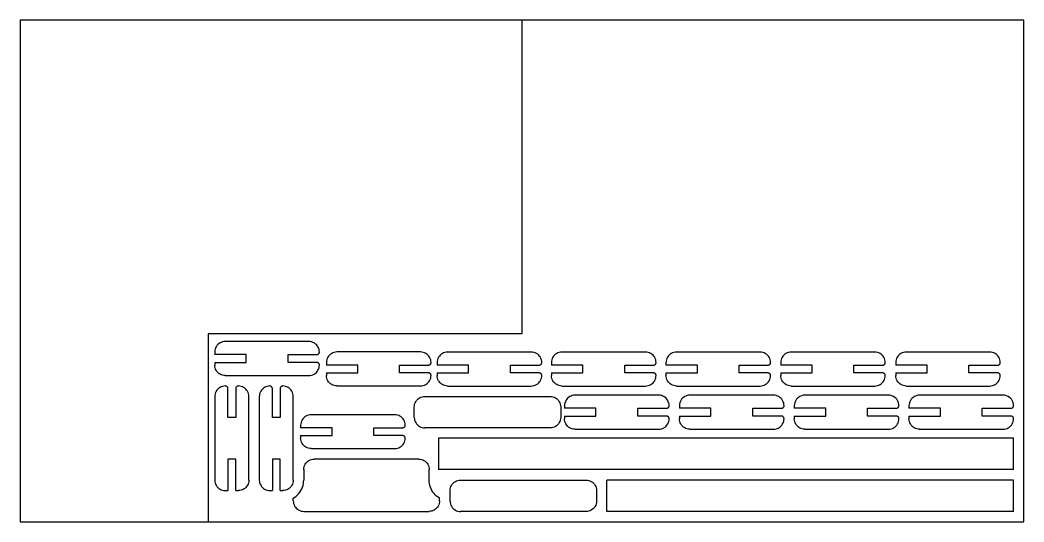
# Model space of a CAD drawing. Extents: x -44.7 to 51.3, y -20.4 to 27.6.
import ezdxf

# ---------------------------------------------------------------- set-up
doc = ezdxf.new("R2010")
doc.units = 0
doc.header["$MEASUREMENT"] = 0
doc.layers.get('0').update_dxf_attribs({"linetype": 'CONTINUOUS'})

msp = doc.modelspace()

# ---------------------------------------------------------------- linework, layer by layer
for p, q in [((-44.741, 27.619), (-44.741, -20.381)), ((3.259, 27.619), (-44.741, 27.619)), ((3.259, 27.619), (3.259, -2.381)), ((51.259, 27.619), (3.259, 27.619)), ((51.259, -20.381), (51.259, 27.619)), ((3.259, -2.381), (-26.741, -2.381)), ((-26.741, -2.381), (-26.741, -20.381)), ((-26.04, -3.745), (-26.082, -3.869)), ((-25.982, -3.628), (-26.04, -3.745)), ((-25.909, -3.519), (-25.982, -3.628)), ((-25.823, -3.421), (-25.909, -3.519)), ((-25.725, -3.334), (-25.823, -3.421)), ((-25.616, -3.262), (-25.725, -3.334)), ((-25.499, -3.204), (-25.616, -3.262)), ((-25.375, -3.162), (-25.499, -3.204)), ((-25.246, -3.136), (-25.375, -3.162)), ((-25.116, -3.128), (-25.246, -3.136)), ((-17.116, -3.128), (-25.116, -3.128)), ((-16.985, -3.136), (-17.116, -3.128)), ((-16.857, -3.162), (-16.985, -3.136)), ((-16.733, -3.204), (-16.857, -3.162)), ((-16.616, -3.262), (-16.733, -3.204)), ((-16.507, -3.334), (-16.616, -3.262)), ((-16.409, -3.421), (-16.507, -3.334)), ((-16.323, -3.519), (-16.409, -3.421)), ((-16.25, -3.628), (-16.323, -3.519)), ((-16.192, -3.745), (-16.25, -3.628)), ((-16.15, -3.869), (-16.192, -3.745)), ((-26.107, -3.997), (-26.116, -4.128)), ((-26.116, -4.128), (-26.116, -4.378)), ((-23.116, -4.378), (-26.116, -4.378)), ((-26.082, -3.869), (-26.107, -3.997)), ((-23.116, -5.128), (-23.116, -4.378)), ((-19.116, -5.128), (-19.116, -4.378)), ((-19.116, -4.378), (-16.366, -4.378)), ((-16.366, -4.378), (-16.333, -4.376)), ((-16.333, -4.376), (-16.301, -4.369)), ((-16.301, -4.369), (-16.27, -4.359)), ((-16.27, -4.359), (-16.241, -4.344)), ((-16.241, -4.344), (-16.214, -4.326)), ((-16.214, -4.326), (-16.189, -4.304)), ((-16.189, -4.304), (-16.168, -4.28)), ((-16.168, -4.28), (-16.149, -4.253)), ((-16.125, -3.997), (-16.15, -3.869)), ((-16.149, -4.253), (-16.135, -4.223)), ((-16.135, -4.223), (-16.124, -4.192)), ((-16.116, -4.128), (-16.125, -3.997)), ((-16.124, -4.192), (-16.118, -4.16)), ((-16.118, -4.16), (-16.116, -4.128)), ((-15.364, -4.745), (-15.406, -4.869)), ((-15.306, -4.628), (-15.364, -4.745)), ((-15.233, -4.519), (-15.306, -4.628)), ((-15.147, -4.421), (-15.233, -4.519)), ((-15.048, -4.334), (-15.147, -4.421)), ((-14.94, -4.262), (-15.048, -4.334)), ((-14.822, -4.204), (-14.94, -4.262)), ((-14.698, -4.162), (-14.822, -4.204)), ((-14.57, -4.136), (-14.698, -4.162)), ((-14.44, -4.128), (-14.57, -4.136)), ((-6.44, -4.128), (-14.44, -4.128)), ((-6.309, -4.136), (-6.44, -4.128)), ((-6.181, -4.162), (-6.309, -4.136)), ((-6.057, -4.204), (-6.181, -4.162)), ((-5.94, -4.262), (-6.057, -4.204)), ((-5.831, -4.334), (-5.94, -4.262)), ((-5.733, -4.421), (-5.831, -4.334)), ((-5.646, -4.519), (-5.733, -4.421)), ((-5.574, -4.628), (-5.646, -4.519)), ((-5.516, -4.745), (-5.574, -4.628)), ((-5.474, -4.869), (-5.516, -4.745)), ((-4.775, -4.748), (-4.817, -4.872)), ((-4.717, -4.631), (-4.775, -4.748)), ((-4.644, -4.522), (-4.717, -4.631)), ((-4.558, -4.424), (-4.644, -4.522)), ((-4.46, -4.337), (-4.558, -4.424)), ((-4.351, -4.265), (-4.46, -4.337)), ((-4.234, -4.207), (-4.351, -4.265)), ((-4.11, -4.165), (-4.234, -4.207)), ((-3.982, -4.139), (-4.11, -4.165)), ((-3.851, -4.131), (-3.982, -4.139)), ((4.149, -4.131), (-3.851, -4.131)), ((4.279, -4.139), (4.149, -4.131)), ((4.408, -4.165), (4.279, -4.139)), ((4.532, -4.207), (4.408, -4.165)), ((4.649, -4.265), (4.532, -4.207)), ((4.758, -4.337), (4.649, -4.265)), ((4.856, -4.424), (4.758, -4.337)), ((4.942, -4.522), (4.856, -4.424)), ((5.015, -4.631), (4.942, -4.522)), ((5.073, -4.748), (5.015, -4.631)), ((5.115, -4.872), (5.073, -4.748)), ((6.157, -4.748), (6.115, -4.872)), ((6.215, -4.631), (6.157, -4.748)), ((6.287, -4.522), (6.215, -4.631)), ((6.374, -4.424), (6.287, -4.522)), ((6.472, -4.337), (6.374, -4.424)), ((6.581, -4.265), (6.472, -4.337)), ((6.698, -4.207), (6.581, -4.265)), ((6.822, -4.165), (6.698, -4.207)), ((6.95, -4.139), (6.822, -4.165)), ((7.081, -4.131), (6.95, -4.139)), ((15.081, -4.131), (7.081, -4.131)), ((15.211, -4.139), (15.081, -4.131)), ((15.34, -4.165), (15.211, -4.139)), ((15.463, -4.207), (15.34, -4.165)), ((15.581, -4.265), (15.463, -4.207)), ((15.689, -4.337), (15.581, -4.265)), ((15.788, -4.424), (15.689, -4.337)), ((15.874, -4.522), (15.788, -4.424)), ((15.947, -4.631), (15.874, -4.522)), ((16.005, -4.748), (15.947, -4.631)), ((16.047, -4.872), (16.005, -4.748)), ((17.105, -4.748), (17.063, -4.872)), ((17.163, -4.631), (17.105, -4.748)), ((17.236, -4.522), (17.163, -4.631)), ((17.322, -4.424), (17.236, -4.522)), ((17.42, -4.337), (17.322, -4.424)), ((17.529, -4.265), (17.42, -4.337)), ((17.646, -4.207), (17.529, -4.265)), ((17.77, -4.165), (17.646, -4.207)), ((17.899, -4.139), (17.77, -4.165)), ((18.029, -4.131), (17.899, -4.139)), ((26.029, -4.131), (18.029, -4.131)), ((26.16, -4.139), (26.029, -4.131)), ((26.288, -4.165), (26.16, -4.139)), ((26.412, -4.207), (26.288, -4.165)), ((26.529, -4.265), (26.412, -4.207)), ((26.638, -4.337), (26.529, -4.265)), ((26.736, -4.424), (26.638, -4.337)), ((26.822, -4.522), (26.736, -4.424)), ((26.895, -4.631), (26.822, -4.522)), ((26.953, -4.748), (26.895, -4.631)), ((26.995, -4.872), (26.953, -4.748)), ((28.078, -4.748), (28.036, -4.872)), ((28.135, -4.631), (28.078, -4.748)), ((28.208, -4.522), (28.135, -4.631)), ((28.294, -4.424), (28.208, -4.522)), ((28.393, -4.337), (28.294, -4.424)), ((28.501, -4.265), (28.393, -4.337)), ((28.619, -4.207), (28.501, -4.265)), ((28.743, -4.165), (28.619, -4.207)), ((28.871, -4.139), (28.743, -4.165)), ((29.001, -4.131), (28.871, -4.139)), ((37.001, -4.131), (29.001, -4.131)), ((37.132, -4.139), (37.001, -4.131)), ((37.26, -4.165), (37.132, -4.139)), ((37.384, -4.207), (37.26, -4.165)), ((37.501, -4.265), (37.384, -4.207)), ((37.61, -4.337), (37.501, -4.265)), ((37.709, -4.424), (37.61, -4.337)), ((37.795, -4.522), (37.709, -4.424)), ((37.868, -4.631), (37.795, -4.522)), ((37.925, -4.748), (37.868, -4.631)), ((37.967, -4.872), (37.925, -4.748)), ((39.075, -4.748), (39.033, -4.872)), ((39.133, -4.631), (39.075, -4.748)), ((39.206, -4.522), (39.133, -4.631)), ((39.292, -4.424), (39.206, -4.522)), ((39.391, -4.337), (39.292, -4.424)), ((39.499, -4.265), (39.391, -4.337)), ((39.617, -4.207), (39.499, -4.265)), ((39.741, -4.165), (39.617, -4.207)), ((39.869, -4.139), (39.741, -4.165)), ((39.999, -4.131), (39.869, -4.139)), ((47.999, -4.131), (39.999, -4.131)), ((48.13, -4.139), (47.999, -4.131)), ((48.258, -4.165), (48.13, -4.139)), ((48.382, -4.207), (48.258, -4.165)), ((48.499, -4.265), (48.382, -4.207)), ((48.608, -4.337), (48.499, -4.265)), ((48.706, -4.424), (48.608, -4.337)), ((48.793, -4.522), (48.706, -4.424)), ((48.865, -4.631), (48.793, -4.522)), ((48.923, -4.748), (48.865, -4.631)), ((48.965, -4.872), (48.923, -4.748)), ((-26.116, -5.128), (-23.116, -5.128)), ((-26.116, -5.128), (-26.116, -5.378)), ((-26.107, -5.508), (-26.116, -5.378)), ((-26.082, -5.637), (-26.107, -5.508)), ((-26.04, -5.76), (-26.082, -5.637)), ((-16.366, -5.128), (-19.116, -5.128)), ((-16.333, -5.13), (-16.366, -5.128)), ((-16.301, -5.136), (-16.333, -5.13)), ((-16.27, -5.147), (-16.301, -5.136)), ((-16.241, -5.161), (-16.27, -5.147)), ((-16.214, -5.179), (-16.241, -5.161)), ((-16.189, -5.201), (-16.214, -5.179)), ((-16.192, -5.76), (-16.15, -5.637)), ((-16.168, -5.226), (-16.189, -5.201)), ((-16.149, -5.253), (-16.168, -5.226)), ((-16.15, -5.637), (-16.125, -5.508)), ((-16.135, -5.282), (-16.149, -5.253)), ((-16.124, -5.313), (-16.135, -5.282)), ((-16.125, -5.508), (-16.116, -5.378)), ((-16.118, -5.345), (-16.124, -5.313)), ((-16.116, -5.378), (-16.118, -5.345)), ((-15.431, -4.997), (-15.44, -5.128)), ((-15.44, -5.128), (-15.44, -5.378)), ((-12.44, -5.378), (-15.44, -5.378)), ((-15.406, -4.869), (-15.431, -4.997)), ((-12.44, -6.128), (-12.44, -5.378)), ((-8.44, -6.128), (-8.44, -5.378)), ((-8.44, -5.378), (-5.69, -5.378)), ((-5.69, -5.378), (-5.657, -5.376)), ((-5.657, -5.376), (-5.625, -5.369)), ((-5.625, -5.369), (-5.594, -5.359)), ((-5.594, -5.359), (-5.565, -5.344)), ((-5.565, -5.344), (-5.537, -5.326)), ((-5.537, -5.326), (-5.513, -5.304)), ((-5.513, -5.304), (-5.491, -5.28)), ((-5.491, -5.28), (-5.473, -5.253)), ((-5.448, -4.997), (-5.474, -4.869)), ((-5.473, -5.253), (-5.459, -5.223)), ((-5.459, -5.223), (-5.448, -5.192)), ((-5.44, -5.128), (-5.448, -4.997)), ((-5.448, -5.192), (-5.442, -5.16)), ((-5.442, -5.16), (-5.44, -5.128)), ((-4.843, -5), (-4.851, -5.131)), ((-4.851, -5.131), (-4.851, -5.381)), ((-1.851, -5.381), (-4.851, -5.381)), ((-4.817, -4.872), (-4.843, -5)), ((-1.851, -6.131), (-1.851, -5.381)), ((2.149, -6.131), (2.149, -5.381)), ((2.149, -5.381), (4.899, -5.381)), ((4.899, -5.381), (4.932, -5.379)), ((4.932, -5.379), (4.964, -5.372)), ((4.964, -5.372), (4.995, -5.362)), ((4.995, -5.362), (5.024, -5.347)), ((5.024, -5.347), (5.051, -5.329)), ((5.051, -5.329), (5.076, -5.308)), ((5.076, -5.308), (5.097, -5.283)), ((5.097, -5.283), (5.115, -5.256)), ((5.14, -5), (5.115, -4.872)), ((5.115, -5.256), (5.13, -5.226)), ((5.13, -5.226), (5.14, -5.195)), ((5.149, -5.131), (5.14, -5)), ((5.14, -5.195), (5.147, -5.163)), ((5.147, -5.163), (5.149, -5.131)), ((6.089, -5), (6.081, -5.131)), ((6.081, -5.131), (6.081, -5.381)), ((9.081, -5.381), (6.081, -5.381)), ((6.115, -4.872), (6.089, -5)), ((9.081, -6.131), (9.081, -5.381)), ((13.081, -6.131), (13.081, -5.381)), ((13.081, -5.381), (15.831, -5.381)), ((15.831, -5.381), (15.863, -5.379)), ((15.863, -5.379), (15.895, -5.372)), ((15.895, -5.372), (15.926, -5.362)), ((15.926, -5.362), (15.956, -5.347)), ((15.956, -5.347), (15.983, -5.329)), ((15.983, -5.329), (16.008, -5.308)), ((16.008, -5.308), (16.029, -5.283)), ((16.029, -5.283), (16.047, -5.256)), ((16.072, -5), (16.047, -4.872)), ((16.047, -5.256), (16.062, -5.226)), ((16.062, -5.226), (16.072, -5.195)), ((16.081, -5.131), (16.072, -5)), ((16.072, -5.195), (16.079, -5.163)), ((16.079, -5.163), (16.081, -5.131)), ((17.038, -5), (17.029, -5.131)), ((17.029, -5.131), (17.029, -5.381)), ((20.029, -5.381), (17.029, -5.381)), ((17.063, -4.872), (17.038, -5)), ((20.029, -6.131), (20.029, -5.381)), ((24.029, -6.131), (24.029, -5.381)), ((24.029, -5.381), (26.779, -5.381)), ((26.779, -5.381), (26.812, -5.379)), ((26.812, -5.379), (26.844, -5.372)), ((26.844, -5.372), (26.875, -5.362)), ((26.875, -5.362), (26.904, -5.347)), ((26.904, -5.347), (26.931, -5.329)), ((26.931, -5.329), (26.956, -5.308)), ((26.956, -5.308), (26.977, -5.283)), ((26.977, -5.283), (26.996, -5.256)), ((27.021, -5), (26.995, -4.872)), ((26.996, -5.256), (27.01, -5.226)), ((27.01, -5.226), (27.021, -5.195)), ((27.029, -5.131), (27.021, -5)), ((27.021, -5.195), (27.027, -5.163)), ((27.027, -5.163), (27.029, -5.131)), ((28.01, -5), (28.001, -5.131)), ((28.001, -5.131), (28.001, -5.381)), ((31.001, -5.381), (28.001, -5.381)), ((28.036, -4.872), (28.01, -5)), ((31.001, -6.131), (31.001, -5.381)), ((35.001, -6.131), (35.001, -5.381)), ((35.001, -5.381), (37.751, -5.381)), ((37.751, -5.381), (37.784, -5.379)), ((37.784, -5.379), (37.816, -5.372)), ((37.816, -5.372), (37.847, -5.362)), ((37.847, -5.362), (37.876, -5.347)), ((37.876, -5.347), (37.904, -5.329)), ((37.904, -5.329), (37.928, -5.308)), ((37.928, -5.308), (37.95, -5.283)), ((37.95, -5.283), (37.968, -5.256)), ((37.993, -5), (37.967, -4.872)), ((37.968, -5.256), (37.982, -5.226)), ((37.982, -5.226), (37.993, -5.195)), ((38.001, -5.131), (37.993, -5)), ((37.993, -5.195), (37.999, -5.163)), ((37.999, -5.163), (38.001, -5.131)), ((39.008, -5), (38.999, -5.131)), ((38.999, -5.131), (38.999, -5.381)), ((41.999, -5.381), (38.999, -5.381)), ((39.033, -4.872), (39.008, -5)), ((41.999, -6.131), (41.999, -5.381)), ((45.999, -6.131), (45.999, -5.381)), ((45.999, -5.381), (48.749, -5.381)), ((48.749, -5.381), (48.782, -5.379)), ((48.782, -5.379), (48.814, -5.372)), ((48.814, -5.372), (48.845, -5.362)), ((48.845, -5.362), (48.874, -5.347)), ((48.874, -5.347), (48.902, -5.329)), ((48.902, -5.329), (48.926, -5.308)), ((48.926, -5.308), (48.948, -5.283)), ((48.948, -5.283), (48.966, -5.256)), ((48.991, -5), (48.965, -4.872)), ((48.966, -5.256), (48.98, -5.226)), ((48.98, -5.226), (48.991, -5.195)), ((48.999, -5.131), (48.991, -5)), ((48.991, -5.195), (48.997, -5.163)), ((48.997, -5.163), (48.999, -5.131)), ((-25.982, -5.878), (-26.04, -5.76)), ((-25.909, -5.986), (-25.982, -5.878)), ((-25.823, -6.085), (-25.909, -5.986)), ((-25.725, -6.171), (-25.823, -6.085)), ((-25.616, -6.244), (-25.725, -6.171)), ((-25.499, -6.302), (-25.616, -6.244)), ((-25.375, -6.344), (-25.499, -6.302)), ((-25.246, -6.369), (-25.375, -6.344)), ((-25.116, -6.378), (-25.246, -6.369)), ((-25.116, -6.378), (-17.116, -6.378)), ((-17.116, -6.378), (-16.985, -6.369)), ((-16.985, -6.369), (-16.857, -6.344)), ((-16.857, -6.344), (-16.733, -6.302)), ((-16.733, -6.302), (-16.616, -6.244)), ((-16.616, -6.244), (-16.507, -6.171)), ((-16.507, -6.171), (-16.409, -6.085)), ((-16.409, -6.085), (-16.323, -5.986)), ((-16.323, -5.986), (-16.25, -5.878)), ((-16.25, -5.878), (-16.192, -5.76)), ((-15.44, -6.128), (-12.44, -6.128)), ((-15.44, -6.128), (-15.44, -6.378)), ((-15.431, -6.508), (-15.44, -6.378)), ((-15.406, -6.637), (-15.431, -6.508)), ((-15.364, -6.76), (-15.406, -6.637)), ((-5.69, -6.128), (-8.44, -6.128)), ((-5.657, -6.13), (-5.69, -6.128)), ((-5.625, -6.136), (-5.657, -6.13)), ((-5.594, -6.147), (-5.625, -6.136)), ((-5.565, -6.161), (-5.594, -6.147)), ((-5.537, -6.179), (-5.565, -6.161)), ((-5.513, -6.201), (-5.537, -6.179)), ((-5.516, -6.76), (-5.474, -6.637)), ((-5.491, -6.226), (-5.513, -6.201)), ((-5.473, -6.253), (-5.491, -6.226)), ((-5.474, -6.637), (-5.448, -6.508)), ((-5.459, -6.282), (-5.473, -6.253)), ((-5.448, -6.313), (-5.459, -6.282)), ((-5.442, -6.345), (-5.448, -6.313)), ((-5.448, -6.508), (-5.44, -6.378)), ((-5.44, -6.378), (-5.442, -6.345)), ((-4.851, -6.131), (-1.851, -6.131)), ((-4.851, -6.131), (-4.851, -6.381)), ((-4.843, -6.511), (-4.851, -6.381)), ((-4.817, -6.64), (-4.843, -6.511)), ((-4.775, -6.763), (-4.817, -6.64)), ((4.899, -6.131), (2.149, -6.131)), ((4.932, -6.133), (4.899, -6.131)), ((4.964, -6.139), (4.932, -6.133)), ((4.995, -6.15), (4.964, -6.139)), ((5.024, -6.164), (4.995, -6.15)), ((5.051, -6.182), (5.024, -6.164)), ((5.076, -6.204), (5.051, -6.182)), ((5.073, -6.763), (5.115, -6.64)), ((5.097, -6.229), (5.076, -6.204)), ((5.115, -6.256), (5.097, -6.229)), ((5.13, -6.285), (5.115, -6.256)), ((5.115, -6.64), (5.14, -6.511)), ((5.14, -6.316), (5.13, -6.285)), ((5.147, -6.348), (5.14, -6.316)), ((5.14, -6.511), (5.149, -6.381)), ((5.149, -6.381), (5.147, -6.348)), ((6.081, -6.131), (9.081, -6.131)), ((6.081, -6.131), (6.081, -6.381)), ((6.089, -6.511), (6.081, -6.381)), ((6.115, -6.64), (6.089, -6.511)), ((6.157, -6.763), (6.115, -6.64)), ((15.831, -6.131), (13.081, -6.131)), ((15.863, -6.133), (15.831, -6.131)), ((15.895, -6.139), (15.863, -6.133)), ((15.926, -6.15), (15.895, -6.139)), ((15.956, -6.164), (15.926, -6.15)), ((15.983, -6.182), (15.956, -6.164)), ((16.008, -6.204), (15.983, -6.182)), ((16.005, -6.763), (16.047, -6.64)), ((16.029, -6.229), (16.008, -6.204)), ((16.047, -6.256), (16.029, -6.229)), ((16.062, -6.285), (16.047, -6.256)), ((16.047, -6.64), (16.072, -6.511)), ((16.072, -6.316), (16.062, -6.285)), ((16.079, -6.348), (16.072, -6.316)), ((16.072, -6.511), (16.081, -6.381)), ((16.081, -6.381), (16.079, -6.348)), ((17.029, -6.131), (20.029, -6.131)), ((17.029, -6.131), (17.029, -6.381)), ((17.038, -6.511), (17.029, -6.381)), ((17.063, -6.64), (17.038, -6.511)), ((17.105, -6.763), (17.063, -6.64)), ((26.779, -6.131), (24.029, -6.131)), ((26.812, -6.133), (26.779, -6.131)), ((26.844, -6.139), (26.812, -6.133)), ((26.875, -6.15), (26.844, -6.139)), ((26.904, -6.164), (26.875, -6.15)), ((26.931, -6.182), (26.904, -6.164)), ((26.956, -6.204), (26.931, -6.182)), ((26.953, -6.763), (26.995, -6.64)), ((26.977, -6.229), (26.956, -6.204)), ((26.996, -6.256), (26.977, -6.229)), ((26.995, -6.64), (27.021, -6.511)), ((27.01, -6.285), (26.996, -6.256)), ((27.021, -6.316), (27.01, -6.285)), ((27.027, -6.348), (27.021, -6.316)), ((27.021, -6.511), (27.029, -6.381)), ((27.029, -6.381), (27.027, -6.348)), ((28.001, -6.131), (31.001, -6.131)), ((28.001, -6.131), (28.001, -6.381)), ((28.01, -6.511), (28.001, -6.381)), ((28.036, -6.64), (28.01, -6.511)), ((28.078, -6.763), (28.036, -6.64)), ((37.751, -6.131), (35.001, -6.131)), ((37.784, -6.133), (37.751, -6.131)), ((37.816, -6.139), (37.784, -6.133)), ((37.847, -6.15), (37.816, -6.139)), ((37.876, -6.164), (37.847, -6.15)), ((37.904, -6.182), (37.876, -6.164)), ((37.928, -6.204), (37.904, -6.182)), ((37.925, -6.763), (37.967, -6.64)), ((37.95, -6.229), (37.928, -6.204)), ((37.968, -6.256), (37.95, -6.229)), ((37.967, -6.64), (37.993, -6.511)), ((37.982, -6.285), (37.968, -6.256)), ((37.993, -6.316), (37.982, -6.285)), ((37.999, -6.348), (37.993, -6.316)), ((37.993, -6.511), (38.001, -6.381)), ((38.001, -6.381), (37.999, -6.348)), ((38.999, -6.131), (41.999, -6.131)), ((38.999, -6.131), (38.999, -6.381)), ((39.008, -6.511), (38.999, -6.381)), ((39.033, -6.64), (39.008, -6.511)), ((39.075, -6.763), (39.033, -6.64)), ((48.749, -6.131), (45.999, -6.131)), ((48.782, -6.133), (48.749, -6.131)), ((48.814, -6.139), (48.782, -6.133)), ((48.845, -6.15), (48.814, -6.139)), ((48.874, -6.164), (48.845, -6.15)), ((48.902, -6.182), (48.874, -6.164)), ((48.926, -6.204), (48.902, -6.182)), ((48.923, -6.763), (48.965, -6.64)), ((48.948, -6.229), (48.926, -6.204)), ((48.966, -6.256), (48.948, -6.229)), ((48.965, -6.64), (48.991, -6.511)), ((48.98, -6.285), (48.966, -6.256)), ((48.991, -6.316), (48.98, -6.285)), ((48.997, -6.348), (48.991, -6.316)), ((48.991, -6.511), (48.999, -6.381)), ((48.999, -6.381), (48.997, -6.348)), ((-25.823, -7.671), (-25.909, -7.769)), ((-25.725, -7.584), (-25.823, -7.671)), ((-25.616, -7.512), (-25.725, -7.584)), ((-25.499, -7.454), (-25.616, -7.512)), ((-25.375, -7.412), (-25.499, -7.454)), ((-25.246, -7.386), (-25.375, -7.412)), ((-25.116, -7.378), (-25.246, -7.386)), ((-25.083, -7.38), (-25.116, -7.378)), ((-25.051, -7.386), (-25.083, -7.38)), ((-25.02, -7.397), (-25.051, -7.386)), ((-24.991, -7.411), (-25.02, -7.397)), ((-24.964, -7.429), (-24.991, -7.411)), ((-24.939, -7.451), (-24.964, -7.429)), ((-24.918, -7.476), (-24.939, -7.451)), ((-24.899, -7.503), (-24.918, -7.476)), ((-24.885, -7.532), (-24.899, -7.503)), ((-24.874, -7.563), (-24.885, -7.532)), ((-24.868, -7.595), (-24.874, -7.563)), ((-24.866, -7.628), (-24.868, -7.595)), ((-24.866, -10.378), (-24.866, -7.628)), ((-24.114, -7.595), (-24.116, -7.628)), ((-24.116, -7.628), (-24.116, -10.378)), ((-24.107, -7.563), (-24.114, -7.595)), ((-24.097, -7.532), (-24.107, -7.563)), ((-24.082, -7.503), (-24.097, -7.532)), ((-24.064, -7.476), (-24.082, -7.503)), ((-24.043, -7.451), (-24.064, -7.476)), ((-24.018, -7.429), (-24.043, -7.451)), ((-23.991, -7.411), (-24.018, -7.429)), ((-23.962, -7.397), (-23.991, -7.411)), ((-23.931, -7.386), (-23.962, -7.397)), ((-23.899, -7.38), (-23.931, -7.386)), ((-23.866, -7.378), (-23.899, -7.38)), ((-23.735, -7.386), (-23.866, -7.378)), ((-23.607, -7.412), (-23.735, -7.386)), ((-23.483, -7.454), (-23.607, -7.412)), ((-23.366, -7.512), (-23.483, -7.454)), ((-23.257, -7.584), (-23.366, -7.512)), ((-23.159, -7.671), (-23.257, -7.584)), ((-23.073, -7.769), (-23.159, -7.671)), ((-21.573, -7.671), (-21.659, -7.769)), ((-21.475, -7.584), (-21.573, -7.671)), ((-21.366, -7.512), (-21.475, -7.584)), ((-21.249, -7.454), (-21.366, -7.512)), ((-21.125, -7.412), (-21.249, -7.454)), ((-20.996, -7.386), (-21.125, -7.412)), ((-20.866, -7.378), (-20.996, -7.386)), ((-20.833, -7.38), (-20.866, -7.378)), ((-20.801, -7.386), (-20.833, -7.38)), ((-20.77, -7.397), (-20.801, -7.386)), ((-20.741, -7.411), (-20.77, -7.397)), ((-20.714, -7.429), (-20.741, -7.411)), ((-20.689, -7.451), (-20.714, -7.429)), ((-20.668, -7.476), (-20.689, -7.451)), ((-20.649, -7.503), (-20.668, -7.476)), ((-20.635, -7.532), (-20.649, -7.503)), ((-20.624, -7.563), (-20.635, -7.532)), ((-20.618, -7.595), (-20.624, -7.563)), ((-20.616, -7.628), (-20.618, -7.595)), ((-20.616, -10.378), (-20.616, -7.628)), ((-19.864, -7.595), (-19.866, -7.628)), ((-19.866, -7.628), (-19.866, -10.378)), ((-19.857, -7.563), (-19.864, -7.595)), ((-19.847, -7.532), (-19.857, -7.563)), ((-19.832, -7.503), (-19.847, -7.532)), ((-19.814, -7.476), (-19.832, -7.503)), ((-19.793, -7.451), (-19.814, -7.476)), ((-19.768, -7.429), (-19.793, -7.451)), ((-19.741, -7.411), (-19.768, -7.429)), ((-19.712, -7.397), (-19.741, -7.411)), ((-19.681, -7.386), (-19.712, -7.397)), ((-19.649, -7.38), (-19.681, -7.386)), ((-19.616, -7.378), (-19.649, -7.38)), ((-19.485, -7.386), (-19.616, -7.378)), ((-19.357, -7.412), (-19.485, -7.386)), ((-19.233, -7.454), (-19.357, -7.412)), ((-19.116, -7.512), (-19.233, -7.454)), ((-19.007, -7.584), (-19.116, -7.512)), ((-18.909, -7.671), (-19.007, -7.584)), ((-18.823, -7.769), (-18.909, -7.671)), ((-15.306, -6.878), (-15.364, -6.76)), ((-15.233, -6.986), (-15.306, -6.878)), ((-15.147, -7.085), (-15.233, -6.986)), ((-15.048, -7.171), (-15.147, -7.085)), ((-14.94, -7.244), (-15.048, -7.171)), ((-14.822, -7.302), (-14.94, -7.244)), ((-14.698, -7.344), (-14.822, -7.302)), ((-14.57, -7.369), (-14.698, -7.344)), ((-14.44, -7.378), (-14.57, -7.369)), ((-14.44, -7.378), (-6.44, -7.378)), ((-6.44, -7.378), (-6.309, -7.369)), ((-6.309, -7.369), (-6.181, -7.344)), ((-6.181, -7.344), (-6.057, -7.302)), ((-6.057, -7.302), (-5.94, -7.244)), ((-5.94, -7.244), (-5.831, -7.171)), ((-5.831, -7.171), (-5.733, -7.085)), ((-5.733, -7.085), (-5.646, -6.986)), ((-5.646, -6.986), (-5.574, -6.878)), ((-5.574, -6.878), (-5.516, -6.76)), ((-4.717, -6.881), (-4.775, -6.763)), ((-4.644, -6.989), (-4.717, -6.881)), ((-4.558, -7.088), (-4.644, -6.989)), ((-4.46, -7.174), (-4.558, -7.088)), ((-4.351, -7.247), (-4.46, -7.174)), ((-4.234, -7.305), (-4.351, -7.247)), ((-4.11, -7.347), (-4.234, -7.305)), ((-3.982, -7.372), (-4.11, -7.347)), ((-3.851, -7.381), (-3.982, -7.372)), ((-3.851, -7.381), (4.149, -7.381)), ((4.149, -7.381), (4.279, -7.372)), ((4.279, -7.372), (4.408, -7.347)), ((4.408, -7.347), (4.532, -7.305)), ((4.532, -7.305), (4.649, -7.247)), ((4.649, -7.247), (4.758, -7.174)), ((4.758, -7.174), (4.856, -7.088)), ((4.856, -7.088), (4.942, -6.989)), ((4.942, -6.989), (5.015, -6.881)), ((5.015, -6.881), (5.073, -6.763)), ((6.215, -6.881), (6.157, -6.763)), ((6.287, -6.989), (6.215, -6.881)), ((6.374, -7.088), (6.287, -6.989)), ((6.472, -7.174), (6.374, -7.088)), ((6.581, -7.247), (6.472, -7.174)), ((6.698, -7.305), (6.581, -7.247)), ((6.822, -7.347), (6.698, -7.305)), ((6.95, -7.372), (6.822, -7.347)), ((7.081, -7.381), (6.95, -7.372)), ((7.081, -7.381), (15.081, -7.381)), ((15.081, -7.381), (15.211, -7.372)), ((15.211, -7.372), (15.34, -7.347)), ((15.34, -7.347), (15.463, -7.305)), ((15.463, -7.305), (15.581, -7.247)), ((15.581, -7.247), (15.689, -7.174)), ((15.689, -7.174), (15.788, -7.088)), ((15.788, -7.088), (15.874, -6.989)), ((15.874, -6.989), (15.947, -6.881)), ((15.947, -6.881), (16.005, -6.763)), ((17.163, -6.881), (17.105, -6.763)), ((17.236, -6.989), (17.163, -6.881)), ((17.322, -7.088), (17.236, -6.989)), ((17.42, -7.174), (17.322, -7.088)), ((17.529, -7.247), (17.42, -7.174)), ((17.646, -7.305), (17.529, -7.247)), ((17.77, -7.347), (17.646, -7.305)), ((17.899, -7.372), (17.77, -7.347)), ((18.029, -7.381), (17.899, -7.372)), ((18.029, -7.381), (26.029, -7.381)), ((26.029, -7.381), (26.16, -7.372)), ((26.16, -7.372), (26.288, -7.347)), ((26.288, -7.347), (26.412, -7.305)), ((26.412, -7.305), (26.529, -7.247)), ((26.529, -7.247), (26.638, -7.174)), ((26.638, -7.174), (26.736, -7.088)), ((26.736, -7.088), (26.822, -6.989)), ((26.822, -6.989), (26.895, -6.881)), ((26.895, -6.881), (26.953, -6.763)), ((28.135, -6.881), (28.078, -6.763)), ((28.208, -6.989), (28.135, -6.881)), ((28.294, -7.088), (28.208, -6.989)), ((28.393, -7.174), (28.294, -7.088)), ((28.501, -7.247), (28.393, -7.174)), ((28.619, -7.305), (28.501, -7.247)), ((28.743, -7.347), (28.619, -7.305)), ((28.871, -7.372), (28.743, -7.347)), ((29.001, -7.381), (28.871, -7.372)), ((29.001, -7.381), (37.001, -7.381)), ((37.001, -7.381), (37.132, -7.372)), ((37.132, -7.372), (37.26, -7.347)), ((37.26, -7.347), (37.384, -7.305)), ((37.384, -7.305), (37.501, -7.247)), ((37.501, -7.247), (37.61, -7.174)), ((37.61, -7.174), (37.709, -7.088)), ((37.709, -7.088), (37.795, -6.989)), ((37.795, -6.989), (37.868, -6.881)), ((37.868, -6.881), (37.925, -6.763)), ((39.133, -6.881), (39.075, -6.763)), ((39.206, -6.989), (39.133, -6.881)), ((39.292, -7.088), (39.206, -6.989)), ((39.391, -7.174), (39.292, -7.088)), ((39.499, -7.247), (39.391, -7.174)), ((39.617, -7.305), (39.499, -7.247)), ((39.741, -7.347), (39.617, -7.305)), ((39.869, -7.372), (39.741, -7.347)), ((39.999, -7.381), (39.869, -7.372)), ((39.999, -7.381), (47.999, -7.381)), ((47.999, -7.381), (48.13, -7.372)), ((48.13, -7.372), (48.258, -7.347)), ((48.258, -7.347), (48.382, -7.305)), ((48.382, -7.305), (48.499, -7.247)), ((48.499, -7.247), (48.608, -7.174)), ((48.608, -7.174), (48.706, -7.088)), ((48.706, -7.088), (48.793, -6.989)), ((48.793, -6.989), (48.865, -6.881)), ((48.865, -6.881), (48.923, -6.763)), ((-26.107, -8.247), (-26.116, -8.378)), ((-26.116, -8.378), (-26.116, -16.378)), ((-26.082, -8.119), (-26.107, -8.247)), ((-26.04, -7.995), (-26.082, -8.119)), ((-25.982, -7.878), (-26.04, -7.995)), ((-25.909, -7.769), (-25.982, -7.878)), ((-23, -7.878), (-23.073, -7.769)), ((-22.942, -7.995), (-23, -7.878)), ((-22.9, -8.119), (-22.942, -7.995)), ((-22.875, -8.247), (-22.9, -8.119)), ((-22.866, -8.378), (-22.875, -8.247)), ((-22.866, -16.378), (-22.866, -8.378)), ((-21.857, -8.247), (-21.866, -8.378)), ((-21.866, -8.378), (-21.866, -16.378)), ((-21.832, -8.119), (-21.857, -8.247)), ((-21.79, -7.995), (-21.832, -8.119)), ((-21.732, -7.878), (-21.79, -7.995)), ((-21.659, -7.769), (-21.732, -7.878)), ((-18.75, -7.878), (-18.823, -7.769)), ((-18.692, -7.995), (-18.75, -7.878)), ((-18.65, -8.119), (-18.692, -7.995)), ((-18.625, -8.247), (-18.65, -8.119)), ((-18.616, -8.378), (-18.625, -8.247)), ((-18.616, -16.378), (-18.616, -8.378)), ((-6.75, -8.674), (-6.651, -8.587)), ((-6.651, -8.587), (-6.543, -8.515)), ((-6.543, -8.515), (-6.425, -8.457)), ((-6.425, -8.457), (-6.302, -8.415)), ((-6.302, -8.415), (-6.173, -8.389)), ((-6.173, -8.389), (-6.043, -8.381)), ((-6.043, -8.381), (5.957, -8.381)), ((5.957, -8.381), (6.088, -8.389)), ((6.088, -8.389), (6.216, -8.415)), ((6.216, -8.415), (6.34, -8.457)), ((6.34, -8.457), (6.457, -8.515)), ((6.457, -8.515), (6.566, -8.587)), ((6.566, -8.587), (6.664, -8.674)), ((7.622, -8.554), (7.535, -8.652)), ((7.72, -8.468), (7.622, -8.554)), ((7.829, -8.395), (7.72, -8.468)), ((7.946, -8.337), (7.829, -8.395)), ((8.07, -8.295), (7.946, -8.337)), ((8.198, -8.27), (8.07, -8.295)), ((8.329, -8.261), (8.198, -8.27)), ((16.329, -8.261), (8.329, -8.261)), ((16.459, -8.27), (16.329, -8.261)), ((16.588, -8.295), (16.459, -8.27)), ((16.711, -8.337), (16.588, -8.295)), ((16.829, -8.395), (16.711, -8.337)), ((16.937, -8.468), (16.829, -8.395)), ((17.036, -8.554), (16.937, -8.468)), ((17.122, -8.652), (17.036, -8.554)), ((18.613, -8.554), (18.527, -8.652)), ((18.711, -8.468), (18.613, -8.554)), ((18.82, -8.395), (18.711, -8.468)), ((18.937, -8.337), (18.82, -8.395)), ((19.061, -8.295), (18.937, -8.337)), ((19.19, -8.27), (19.061, -8.295)), ((19.32, -8.261), (19.19, -8.27)), ((27.32, -8.261), (19.32, -8.261)), ((27.451, -8.27), (27.32, -8.261)), ((27.579, -8.295), (27.451, -8.27)), ((27.703, -8.337), (27.579, -8.295)), ((27.82, -8.395), (27.703, -8.337)), ((27.929, -8.468), (27.82, -8.395)), ((28.027, -8.554), (27.929, -8.468)), ((28.113, -8.652), (28.027, -8.554)), ((29.594, -8.554), (29.508, -8.652)), ((29.692, -8.468), (29.594, -8.554)), ((29.801, -8.395), (29.692, -8.468)), ((29.918, -8.337), (29.801, -8.395)), ((30.042, -8.295), (29.918, -8.337)), ((30.171, -8.27), (30.042, -8.295)), ((30.301, -8.261), (30.171, -8.27)), ((38.301, -8.261), (30.301, -8.261)), ((38.432, -8.27), (38.301, -8.261)), ((38.56, -8.295), (38.432, -8.27)), ((38.684, -8.337), (38.56, -8.295)), ((38.801, -8.395), (38.684, -8.337)), ((38.91, -8.468), (38.801, -8.395)), ((39.008, -8.554), (38.91, -8.468)), ((39.094, -8.652), (39.008, -8.554)), ((40.56, -8.554), (40.474, -8.652)), ((40.659, -8.468), (40.56, -8.554)), ((40.768, -8.395), (40.659, -8.468)), ((40.885, -8.337), (40.768, -8.395)), ((41.009, -8.295), (40.885, -8.337)), ((41.137, -8.27), (41.009, -8.295)), ((41.268, -8.261), (41.137, -8.27)), ((49.268, -8.261), (41.268, -8.261)), ((49.398, -8.27), (49.268, -8.261)), ((49.526, -8.295), (49.398, -8.27)), ((49.65, -8.337), (49.526, -8.295)), ((49.768, -8.395), (49.65, -8.337)), ((49.876, -8.468), (49.768, -8.395)), ((49.975, -8.554), (49.876, -8.468)), ((50.061, -8.652), (49.975, -8.554)), ((-7.043, -9.381), (-7.034, -9.25)), ((-7.043, -10.381), (-7.043, -9.381)), ((-7.034, -9.25), (-7.009, -9.122)), ((-7.009, -9.122), (-6.967, -8.998)), ((-6.967, -8.998), (-6.909, -8.881)), ((-6.909, -8.881), (-6.836, -8.772)), ((-6.836, -8.772), (-6.75, -8.674)), ((6.664, -8.674), (6.751, -8.772)), ((6.751, -8.772), (6.823, -8.881)), ((6.823, -8.881), (6.881, -8.998)), ((6.881, -8.998), (6.923, -9.122)), ((6.923, -9.122), (6.949, -9.25)), ((6.949, -9.25), (6.957, -9.381)), ((6.957, -9.381), (6.957, -10.381)), ((7.337, -9.131), (7.329, -9.261)), ((7.329, -9.261), (7.329, -9.511)), ((10.329, -9.511), (7.329, -9.511)), ((7.363, -9.002), (7.337, -9.131)), ((7.405, -8.879), (7.363, -9.002)), ((7.463, -8.761), (7.405, -8.879)), ((7.535, -8.652), (7.463, -8.761)), ((10.329, -10.261), (10.329, -9.511)), ((14.329, -10.261), (14.329, -9.511)), ((14.329, -9.511), (17.079, -9.511)), ((17.079, -9.511), (17.111, -9.509)), ((17.111, -9.509), (17.143, -9.503)), ((17.195, -8.761), (17.122, -8.652)), ((17.143, -9.503), (17.174, -9.492)), ((17.174, -9.492), (17.204, -9.478)), ((17.253, -8.879), (17.195, -8.761)), ((17.204, -9.478), (17.231, -9.46)), ((17.231, -9.46), (17.255, -9.438)), ((17.295, -9.002), (17.253, -8.879)), ((17.255, -9.438), (17.277, -9.413)), ((17.277, -9.413), (17.295, -9.386)), ((17.32, -9.131), (17.295, -9.002)), ((17.295, -9.386), (17.31, -9.357)), ((17.31, -9.357), (17.32, -9.326)), ((17.329, -9.261), (17.32, -9.131)), ((17.32, -9.326), (17.327, -9.294)), ((17.327, -9.294), (17.329, -9.261)), ((18.329, -9.131), (18.32, -9.261)), ((18.32, -9.261), (18.32, -9.511)), ((21.32, -9.511), (18.32, -9.511)), ((18.354, -9.002), (18.329, -9.131)), ((18.396, -8.879), (18.354, -9.002)), ((18.454, -8.761), (18.396, -8.879)), ((18.527, -8.652), (18.454, -8.761)), ((21.32, -10.261), (21.32, -9.511)), ((25.32, -10.261), (25.32, -9.511)), ((25.32, -9.511), (28.07, -9.511)), ((28.07, -9.511), (28.103, -9.509)), ((28.103, -9.509), (28.135, -9.503)), ((28.186, -8.761), (28.113, -8.652)), ((28.135, -9.503), (28.166, -9.492)), ((28.166, -9.492), (28.195, -9.478)), ((28.244, -8.879), (28.186, -8.761)), ((28.195, -9.478), (28.222, -9.46)), ((28.222, -9.46), (28.247, -9.438)), ((28.286, -9.002), (28.244, -8.879)), ((28.247, -9.438), (28.268, -9.413)), ((28.268, -9.413), (28.287, -9.386)), ((28.312, -9.131), (28.286, -9.002)), ((28.287, -9.386), (28.301, -9.357)), ((28.301, -9.357), (28.312, -9.326)), ((28.32, -9.261), (28.312, -9.131)), ((28.312, -9.326), (28.318, -9.294)), ((28.318, -9.294), (28.32, -9.261)), ((29.31, -9.131), (29.301, -9.261)), ((29.301, -9.261), (29.301, -9.511)), ((32.301, -9.511), (29.301, -9.511)), ((29.335, -9.002), (29.31, -9.131)), ((29.377, -8.879), (29.335, -9.002)), ((29.435, -8.761), (29.377, -8.879)), ((29.508, -8.652), (29.435, -8.761)), ((32.301, -10.261), (32.301, -9.511)), ((36.301, -10.261), (36.301, -9.511)), ((36.301, -9.511), (39.051, -9.511)), ((39.051, -9.511), (39.084, -9.509)), ((39.084, -9.509), (39.116, -9.503)), ((39.167, -8.761), (39.094, -8.652)), ((39.116, -9.503), (39.147, -9.492)), ((39.147, -9.492), (39.176, -9.478)), ((39.225, -8.879), (39.167, -8.761)), ((39.176, -9.478), (39.203, -9.46)), ((39.203, -9.46), (39.228, -9.438)), ((39.267, -9.002), (39.225, -8.879)), ((39.228, -9.438), (39.249, -9.413)), ((39.249, -9.413), (39.268, -9.386)), ((39.293, -9.131), (39.267, -9.002)), ((39.268, -9.386), (39.282, -9.357)), ((39.282, -9.357), (39.293, -9.326)), ((39.301, -9.261), (39.293, -9.131)), ((39.293, -9.326), (39.299, -9.294)), ((39.299, -9.294), (39.301, -9.261)), ((40.276, -9.131), (40.268, -9.261)), ((40.268, -9.261), (40.268, -9.511)), ((43.268, -9.511), (40.268, -9.511)), ((40.302, -9.002), (40.276, -9.131)), ((40.344, -8.879), (40.302, -9.002)), ((40.402, -8.761), (40.344, -8.879)), ((40.474, -8.652), (40.402, -8.761)), ((43.268, -10.261), (43.268, -9.511)), ((47.268, -10.261), (47.268, -9.511)), ((47.268, -9.511), (50.018, -9.511)), ((50.018, -9.511), (50.05, -9.509)), ((50.05, -9.509), (50.082, -9.503)), ((50.134, -8.761), (50.061, -8.652)), ((50.082, -9.503), (50.113, -9.492)), ((50.113, -9.492), (50.143, -9.478)), ((50.191, -8.879), (50.134, -8.761)), ((50.143, -9.478), (50.17, -9.46)), ((50.17, -9.46), (50.194, -9.438)), ((50.234, -9.002), (50.191, -8.879)), ((50.194, -9.438), (50.216, -9.413)), ((50.216, -9.413), (50.234, -9.386)), ((50.259, -9.131), (50.234, -9.002)), ((50.234, -9.386), (50.249, -9.357)), ((50.249, -9.357), (50.259, -9.326)), ((50.268, -9.261), (50.259, -9.131)), ((50.259, -9.326), (50.265, -9.294)), ((50.265, -9.294), (50.268, -9.261)), ((-24.116, -10.378), (-24.866, -10.378)), ((-19.866, -10.378), (-20.616, -10.378)), ((-17.703, -10.513), (-17.775, -10.622)), ((-17.616, -10.415), (-17.703, -10.513)), ((-17.518, -10.329), (-17.616, -10.415)), ((-17.409, -10.256), (-17.518, -10.329)), ((-17.292, -10.198), (-17.409, -10.256)), ((-17.168, -10.156), (-17.292, -10.198)), ((-17.04, -10.131), (-17.168, -10.156)), ((-16.909, -10.122), (-17.04, -10.131)), ((-8.909, -10.122), (-16.909, -10.122)), ((-8.779, -10.131), (-8.909, -10.122)), ((-8.65, -10.156), (-8.779, -10.131)), ((-8.527, -10.198), (-8.65, -10.156)), ((-8.409, -10.256), (-8.527, -10.198)), ((-8.3, -10.329), (-8.409, -10.256)), ((-8.202, -10.415), (-8.3, -10.329)), ((-8.116, -10.513), (-8.202, -10.415)), ((-8.043, -10.622), (-8.116, -10.513)), ((-7.043, -10.381), (-7.034, -10.511)), ((-7.034, -10.511), (-7.009, -10.64)), ((6.949, -10.511), (6.923, -10.64)), ((6.957, -10.381), (6.949, -10.511)), ((7.329, -10.261), (10.329, -10.261)), ((7.329, -10.261), (7.329, -10.511)), ((7.337, -10.642), (7.329, -10.511)), ((17.079, -10.261), (14.329, -10.261)), ((17.111, -10.263), (17.079, -10.261)), ((17.143, -10.27), (17.111, -10.263)), ((17.174, -10.28), (17.143, -10.27)), ((17.204, -10.295), (17.174, -10.28)), ((17.231, -10.313), (17.204, -10.295)), ((17.255, -10.334), (17.231, -10.313)), ((17.277, -10.359), (17.255, -10.334)), ((17.295, -10.386), (17.277, -10.359)), ((17.31, -10.416), (17.295, -10.386)), ((17.32, -10.447), (17.31, -10.416)), ((17.327, -10.479), (17.32, -10.447)), ((17.32, -10.642), (17.329, -10.511)), ((17.329, -10.511), (17.327, -10.479)), ((18.32, -10.261), (21.32, -10.261)), ((18.32, -10.261), (18.32, -10.511)), ((18.329, -10.642), (18.32, -10.511)), ((28.07, -10.261), (25.32, -10.261)), ((28.103, -10.263), (28.07, -10.261)), ((28.135, -10.27), (28.103, -10.263)), ((28.166, -10.28), (28.135, -10.27)), ((28.195, -10.295), (28.166, -10.28)), ((28.222, -10.313), (28.195, -10.295)), ((28.247, -10.334), (28.222, -10.313)), ((28.268, -10.359), (28.247, -10.334)), ((28.287, -10.386), (28.268, -10.359)), ((28.301, -10.416), (28.287, -10.386)), ((28.312, -10.447), (28.301, -10.416)), ((28.318, -10.479), (28.312, -10.447)), ((28.312, -10.642), (28.32, -10.511)), ((28.32, -10.511), (28.318, -10.479)), ((29.301, -10.261), (32.301, -10.261)), ((29.301, -10.261), (29.301, -10.511)), ((29.31, -10.642), (29.301, -10.511)), ((39.051, -10.261), (36.301, -10.261)), ((39.084, -10.263), (39.051, -10.261)), ((39.116, -10.27), (39.084, -10.263)), ((39.147, -10.28), (39.116, -10.27)), ((39.176, -10.295), (39.147, -10.28)), ((39.203, -10.313), (39.176, -10.295)), ((39.228, -10.334), (39.203, -10.313)), ((39.249, -10.359), (39.228, -10.334)), ((39.268, -10.386), (39.249, -10.359)), ((39.282, -10.416), (39.268, -10.386)), ((39.293, -10.447), (39.282, -10.416)), ((39.299, -10.479), (39.293, -10.447)), ((39.293, -10.642), (39.301, -10.511)), ((39.301, -10.511), (39.299, -10.479)), ((40.268, -10.261), (43.268, -10.261)), ((40.268, -10.261), (40.268, -10.511)), ((40.276, -10.642), (40.268, -10.511)), ((50.018, -10.261), (47.268, -10.261)), ((50.05, -10.263), (50.018, -10.261)), ((50.082, -10.27), (50.05, -10.263)), ((50.113, -10.28), (50.082, -10.27)), ((50.143, -10.295), (50.113, -10.28)), ((50.17, -10.313), (50.143, -10.295)), ((50.194, -10.334), (50.17, -10.313)), ((50.216, -10.359), (50.194, -10.334)), ((50.234, -10.386), (50.216, -10.359)), ((50.249, -10.416), (50.234, -10.386)), ((50.259, -10.447), (50.249, -10.416)), ((50.265, -10.479), (50.259, -10.447)), ((50.259, -10.642), (50.268, -10.511)), ((50.268, -10.511), (50.265, -10.479)), ((-17.901, -10.992), (-17.909, -11.122)), ((-17.909, -11.122), (-17.909, -11.372)), ((-14.909, -11.372), (-17.909, -11.372)), ((-17.875, -10.863), (-17.901, -10.992)), ((-17.833, -10.739), (-17.875, -10.863)), ((-17.775, -10.622), (-17.833, -10.739)), ((-14.909, -12.122), (-14.909, -11.372)), ((-10.909, -12.122), (-10.909, -11.372)), ((-10.909, -11.372), (-8.159, -11.372)), ((-8.159, -11.372), (-8.127, -11.37)), ((-8.127, -11.37), (-8.094, -11.364)), ((-8.094, -11.364), (-8.064, -11.353)), ((-8.064, -11.353), (-8.034, -11.339)), ((-7.985, -10.739), (-8.043, -10.622)), ((-8.034, -11.339), (-8.007, -11.321)), ((-8.007, -11.321), (-7.982, -11.299)), ((-7.943, -10.863), (-7.985, -10.739)), ((-7.982, -11.299), (-7.961, -11.274)), ((-7.961, -11.274), (-7.943, -11.247)), ((-7.918, -10.992), (-7.943, -10.863)), ((-7.943, -11.247), (-7.928, -11.218)), ((-7.928, -11.218), (-7.918, -11.187)), ((-7.909, -11.122), (-7.918, -10.992)), ((-7.918, -11.187), (-7.911, -11.155)), ((-7.911, -11.155), (-7.909, -11.122)), ((-7.009, -10.64), (-6.967, -10.763)), ((-6.967, -10.763), (-6.909, -10.881)), ((-6.909, -10.881), (-6.836, -10.989)), ((-6.836, -10.989), (-6.75, -11.088)), ((-6.75, -11.088), (-6.651, -11.174)), ((-6.651, -11.174), (-6.543, -11.247)), ((-6.543, -11.247), (-6.425, -11.305)), ((-6.425, -11.305), (-6.302, -11.347)), ((-6.302, -11.347), (-6.173, -11.372)), ((-6.173, -11.372), (-6.043, -11.381)), ((5.957, -11.381), (-6.043, -11.381)), ((6.088, -11.372), (5.957, -11.381)), ((6.216, -11.347), (6.088, -11.372)), ((6.34, -11.305), (6.216, -11.347)), ((6.457, -11.247), (6.34, -11.305)), ((6.566, -11.174), (6.457, -11.247)), ((6.664, -11.088), (6.566, -11.174)), ((6.751, -10.989), (6.664, -11.088)), ((6.823, -10.881), (6.751, -10.989)), ((6.881, -10.763), (6.823, -10.881)), ((6.923, -10.64), (6.881, -10.763)), ((7.363, -10.77), (7.337, -10.642)), ((7.405, -10.894), (7.363, -10.77)), ((7.463, -11.011), (7.405, -10.894)), ((7.535, -11.12), (7.463, -11.011)), ((7.622, -11.218), (7.535, -11.12)), ((7.72, -11.305), (7.622, -11.218)), ((7.829, -11.377), (7.72, -11.305)), ((7.946, -11.435), (7.829, -11.377)), ((8.07, -11.477), (7.946, -11.435)), ((8.198, -11.503), (8.07, -11.477)), ((8.329, -11.511), (8.198, -11.503)), ((8.329, -11.511), (16.329, -11.511)), ((16.329, -11.511), (16.459, -11.503)), ((16.459, -11.503), (16.588, -11.477)), ((16.588, -11.477), (16.711, -11.435)), ((16.711, -11.435), (16.829, -11.377)), ((16.829, -11.377), (16.937, -11.305)), ((16.937, -11.305), (17.036, -11.218)), ((17.036, -11.218), (17.122, -11.12)), ((17.122, -11.12), (17.195, -11.011)), ((17.195, -11.011), (17.253, -10.894)), ((17.253, -10.894), (17.295, -10.77)), ((17.295, -10.77), (17.32, -10.642)), ((18.354, -10.77), (18.329, -10.642)), ((18.396, -10.894), (18.354, -10.77)), ((18.454, -11.011), (18.396, -10.894)), ((18.527, -11.12), (18.454, -11.011)), ((18.613, -11.218), (18.527, -11.12)), ((18.711, -11.305), (18.613, -11.218)), ((18.82, -11.377), (18.711, -11.305)), ((18.937, -11.435), (18.82, -11.377)), ((19.061, -11.477), (18.937, -11.435)), ((19.19, -11.503), (19.061, -11.477)), ((19.32, -11.511), (19.19, -11.503)), ((19.32, -11.511), (27.32, -11.511)), ((27.32, -11.511), (27.451, -11.503)), ((27.451, -11.503), (27.579, -11.477)), ((27.579, -11.477), (27.703, -11.435)), ((27.703, -11.435), (27.82, -11.377)), ((27.82, -11.377), (27.929, -11.305)), ((27.929, -11.305), (28.027, -11.218)), ((28.027, -11.218), (28.113, -11.12)), ((28.113, -11.12), (28.186, -11.011)), ((28.186, -11.011), (28.244, -10.894)), ((28.244, -10.894), (28.286, -10.77)), ((28.286, -10.77), (28.312, -10.642)), ((29.335, -10.77), (29.31, -10.642)), ((29.377, -10.894), (29.335, -10.77)), ((29.435, -11.011), (29.377, -10.894)), ((29.508, -11.12), (29.435, -11.011)), ((29.594, -11.218), (29.508, -11.12)), ((29.692, -11.305), (29.594, -11.218)), ((29.801, -11.377), (29.692, -11.305)), ((29.918, -11.435), (29.801, -11.377)), ((30.042, -11.477), (29.918, -11.435)), ((30.171, -11.503), (30.042, -11.477)), ((30.301, -11.511), (30.171, -11.503)), ((30.301, -11.511), (38.301, -11.511)), ((38.301, -11.511), (38.432, -11.503)), ((38.432, -11.503), (38.56, -11.477)), ((38.56, -11.477), (38.684, -11.435)), ((38.684, -11.435), (38.801, -11.377)), ((38.801, -11.377), (38.91, -11.305)), ((38.91, -11.305), (39.008, -11.218)), ((39.008, -11.218), (39.094, -11.12)), ((39.094, -11.12), (39.167, -11.011)), ((39.167, -11.011), (39.225, -10.894)), ((39.225, -10.894), (39.267, -10.77)), ((39.267, -10.77), (39.293, -10.642)), ((40.302, -10.77), (40.276, -10.642)), ((40.344, -10.894), (40.302, -10.77)), ((40.402, -11.011), (40.344, -10.894)), ((40.474, -11.12), (40.402, -11.011)), ((40.56, -11.218), (40.474, -11.12)), ((40.659, -11.305), (40.56, -11.218)), ((40.768, -11.377), (40.659, -11.305)), ((40.885, -11.435), (40.768, -11.377)), ((41.009, -11.477), (40.885, -11.435)), ((41.137, -11.503), (41.009, -11.477)), ((41.268, -11.511), (41.137, -11.503)), ((41.268, -11.511), (49.268, -11.511)), ((49.268, -11.511), (49.398, -11.503)), ((49.398, -11.503), (49.526, -11.477)), ((49.526, -11.477), (49.65, -11.435)), ((49.65, -11.435), (49.768, -11.377)), ((49.768, -11.377), (49.876, -11.305)), ((49.876, -11.305), (49.975, -11.218)), ((49.975, -11.218), (50.061, -11.12)), ((50.061, -11.12), (50.134, -11.011)), ((50.134, -11.011), (50.191, -10.894)), ((50.191, -10.894), (50.234, -10.77)), ((50.234, -10.77), (50.259, -10.642)), ((-17.909, -12.122), (-14.909, -12.122)), ((-17.909, -12.122), (-17.909, -12.372)), ((-17.901, -12.503), (-17.909, -12.372)), ((-8.159, -12.122), (-10.909, -12.122)), ((-8.127, -12.124), (-8.159, -12.122)), ((-8.094, -12.131), (-8.127, -12.124)), ((-8.064, -12.141), (-8.094, -12.131)), ((-8.034, -12.156), (-8.064, -12.141)), ((-8.007, -12.174), (-8.034, -12.156)), ((-7.982, -12.195), (-8.007, -12.174)), ((-7.961, -12.22), (-7.982, -12.195)), ((-7.943, -12.247), (-7.961, -12.22)), ((-7.928, -12.277), (-7.943, -12.247)), ((-7.918, -12.307), (-7.928, -12.277)), ((-7.911, -12.34), (-7.918, -12.307)), ((-7.918, -12.503), (-7.909, -12.372)), ((-7.909, -12.372), (-7.911, -12.34)), ((-4.741, -12.381), (-4.741, -15.381)), ((50.259, -12.381), (-4.741, -12.381)), ((50.259, -15.381), (50.259, -12.381)), ((-17.875, -12.631), (-17.901, -12.503)), ((-17.833, -12.755), (-17.875, -12.631)), ((-17.775, -12.872), (-17.833, -12.755)), ((-17.703, -12.981), (-17.775, -12.872)), ((-17.616, -13.079), (-17.703, -12.981)), ((-17.518, -13.166), (-17.616, -13.079)), ((-17.409, -13.238), (-17.518, -13.166)), ((-17.292, -13.296), (-17.409, -13.238)), ((-17.168, -13.338), (-17.292, -13.296)), ((-17.04, -13.364), (-17.168, -13.338)), ((-16.909, -13.372), (-17.04, -13.364)), ((-16.909, -13.372), (-8.909, -13.372)), ((-8.909, -13.372), (-8.779, -13.364)), ((-8.779, -13.364), (-8.65, -13.338)), ((-8.65, -13.338), (-8.527, -13.296)), ((-8.527, -13.296), (-8.409, -13.238)), ((-8.409, -13.238), (-8.3, -13.166)), ((-8.3, -13.166), (-8.202, -13.079)), ((-8.202, -13.079), (-8.116, -12.981)), ((-8.116, -12.981), (-8.043, -12.872)), ((-8.043, -12.872), (-7.985, -12.755)), ((-7.985, -12.755), (-7.943, -12.631)), ((-7.943, -12.631), (-7.918, -12.503)), ((-24.116, -14.378), (-24.866, -14.378)), ((-24.866, -14.378), (-24.866, -17.378)), ((-24.116, -17.378), (-24.116, -14.378)), ((-19.866, -14.378), (-20.616, -14.378)), ((-20.616, -14.378), (-20.616, -17.378)), ((-19.866, -17.378), (-19.866, -14.378)), ((-16.875, -14.406), (-16.746, -14.381)), ((-16.746, -14.381), (-16.616, -14.372)), ((-6.616, -14.372), (-16.616, -14.372)), ((-6.616, -14.372), (-6.485, -14.381)), ((-6.485, -14.381), (-6.357, -14.406)), ((-17.616, -15.372), (-17.607, -15.242)), ((-17.607, -15.242), (-17.582, -15.113)), ((-17.582, -15.113), (-17.54, -14.989)), ((-17.54, -14.989), (-17.482, -14.872)), ((-17.482, -14.872), (-17.409, -14.763)), ((-17.409, -14.763), (-17.323, -14.665)), ((-17.323, -14.665), (-17.225, -14.579)), ((-17.225, -14.579), (-17.116, -14.506)), ((-17.116, -14.506), (-16.999, -14.448)), ((-16.999, -14.448), (-16.875, -14.406)), ((-6.357, -14.406), (-6.233, -14.448)), ((-6.233, -14.448), (-6.116, -14.506)), ((-6.116, -14.506), (-6.007, -14.579)), ((-6.007, -14.579), (-5.909, -14.665)), ((-5.909, -14.665), (-5.823, -14.763)), ((-5.823, -14.763), (-5.75, -14.872)), ((-5.75, -14.872), (-5.692, -14.989)), ((-5.692, -14.989), (-5.65, -15.113)), ((-5.65, -15.113), (-5.625, -15.242)), ((-5.625, -15.242), (-5.616, -15.372)), ((-17.616, -15.372), (-17.616, -16.372)), ((-5.616, -16.372), (-5.616, -15.372)), ((50.259, -15.381), (-4.741, -15.381)), ((-26.116, -16.378), (-26.107, -16.508)), ((-26.107, -16.508), (-26.082, -16.637)), ((-26.082, -16.637), (-26.04, -16.76)), ((-26.04, -16.76), (-25.982, -16.878)), ((-25.982, -16.878), (-25.909, -16.986)), ((-25.909, -16.986), (-25.823, -17.085)), ((-25.823, -17.085), (-25.725, -17.171)), ((-25.725, -17.171), (-25.616, -17.244)), ((-25.616, -17.244), (-25.499, -17.302)), ((-23.366, -17.244), (-23.483, -17.302)), ((-23.257, -17.171), (-23.366, -17.244)), ((-23.159, -17.085), (-23.257, -17.171)), ((-23.073, -16.986), (-23.159, -17.085)), ((-23, -16.878), (-23.073, -16.986)), ((-22.942, -16.76), (-23, -16.878)), ((-22.9, -16.637), (-22.942, -16.76)), ((-22.875, -16.508), (-22.9, -16.637)), ((-22.866, -16.378), (-22.875, -16.508)), ((-21.866, -16.378), (-21.857, -16.508)), ((-21.857, -16.508), (-21.832, -16.637)), ((-21.832, -16.637), (-21.79, -16.76)), ((-21.79, -16.76), (-21.732, -16.878)), ((-21.732, -16.878), (-21.659, -16.986)), ((-21.659, -16.986), (-21.573, -17.085)), ((-21.573, -17.085), (-21.475, -17.171)), ((-21.475, -17.171), (-21.366, -17.244)), ((-21.366, -17.244), (-21.249, -17.302)), ((-19.116, -17.244), (-19.233, -17.302)), ((-19.007, -17.171), (-19.116, -17.244)), ((-18.909, -17.085), (-19.007, -17.171)), ((-18.823, -16.986), (-18.909, -17.085)), ((-18.75, -16.878), (-18.823, -16.986)), ((-18.692, -16.76), (-18.75, -16.878)), ((-18.65, -16.637), (-18.692, -16.76)), ((-18.625, -16.508), (-18.65, -16.637)), ((-18.616, -16.378), (-18.625, -16.508)), ((-17.884, -17.372), (-17.803, -17.217)), ((-17.803, -17.217), (-17.737, -17.056)), ((-17.737, -17.056), (-17.684, -16.89)), ((-17.684, -16.89), (-17.646, -16.719)), ((-17.646, -16.719), (-17.624, -16.546)), ((-17.624, -16.546), (-17.616, -16.372)), ((-5.608, -16.546), (-5.616, -16.372)), ((-5.586, -16.719), (-5.608, -16.546)), ((-5.548, -16.89), (-5.586, -16.719)), ((-5.495, -17.056), (-5.548, -16.89)), ((-5.429, -17.217), (-5.495, -17.056)), ((-5.348, -17.372), (-5.429, -17.217)), ((-3.616, -17.381), (-3.607, -17.25)), ((-3.607, -17.25), (-3.582, -17.122)), ((-3.582, -17.122), (-3.54, -16.998)), ((-3.54, -16.998), (-3.482, -16.881)), ((-3.482, -16.881), (-3.409, -16.772)), ((-3.409, -16.772), (-3.323, -16.674)), ((-3.323, -16.674), (-3.225, -16.587)), ((-3.225, -16.587), (-3.116, -16.515)), ((-3.116, -16.515), (-2.999, -16.457)), ((-2.999, -16.457), (-2.875, -16.415)), ((-2.875, -16.415), (-2.746, -16.389)), ((-2.746, -16.389), (-2.616, -16.381)), ((-2.616, -16.381), (9.384, -16.381)), ((9.384, -16.381), (9.515, -16.389)), ((9.515, -16.389), (9.643, -16.415)), ((9.643, -16.415), (9.767, -16.457)), ((9.767, -16.457), (9.884, -16.515)), ((9.884, -16.515), (9.993, -16.587)), ((9.993, -16.587), (10.091, -16.674)), ((10.091, -16.674), (10.177, -16.772)), ((10.177, -16.772), (10.25, -16.881)), ((10.25, -16.881), (10.308, -16.998)), ((10.308, -16.998), (10.35, -17.122)), ((10.35, -17.122), (10.375, -17.25)), ((10.375, -17.25), (10.384, -17.381)), ((50.259, -16.381), (11.384, -16.381)), ((11.384, -19.381), (11.384, -16.381)), ((50.259, -19.381), (50.259, -16.381)), ((-25.499, -17.302), (-25.375, -17.344)), ((-25.375, -17.344), (-25.246, -17.369)), ((-25.246, -17.369), (-25.116, -17.378)), ((-25.116, -17.378), (-24.866, -17.378)), ((-24.116, -17.378), (-23.866, -17.378)), ((-23.735, -17.369), (-23.866, -17.378)), ((-23.607, -17.344), (-23.735, -17.369)), ((-23.483, -17.302), (-23.607, -17.344)), ((-21.249, -17.302), (-21.125, -17.344)), ((-21.125, -17.344), (-20.996, -17.369)), ((-20.996, -17.369), (-20.866, -17.378)), ((-20.866, -17.378), (-20.616, -17.378)), ((-19.866, -17.378), (-19.616, -17.378)), ((-19.485, -17.369), (-19.616, -17.378)), ((-19.357, -17.344), (-19.485, -17.369)), ((-19.233, -17.302), (-19.357, -17.344)), ((-18.616, -18.104), (-18.469, -18.01)), ((-18.616, -18.372), (-18.616, -18.104)), ((-18.469, -18.01), (-18.33, -17.904)), ((-18.33, -17.904), (-18.202, -17.786)), ((-18.202, -17.786), (-18.084, -17.658)), ((-18.084, -17.658), (-17.978, -17.519)), ((-17.978, -17.519), (-17.884, -17.372)), ((-5.254, -17.519), (-5.348, -17.372)), ((-5.148, -17.658), (-5.254, -17.519)), ((-5.03, -17.786), (-5.148, -17.658)), ((-4.902, -17.904), (-5.03, -17.786)), ((-4.763, -18.01), (-4.902, -17.904)), ((-4.616, -18.104), (-4.763, -18.01)), ((-4.616, -18.372), (-4.616, -18.104)), ((-3.616, -18.381), (-3.616, -17.381)), ((10.384, -17.381), (10.384, -18.381)), ((-18.616, -18.372), (-18.607, -18.503)), ((-18.607, -18.503), (-18.582, -18.631)), ((-18.582, -18.631), (-18.54, -18.755)), ((-18.54, -18.755), (-18.482, -18.872)), ((-18.482, -18.872), (-18.409, -18.981)), ((-18.409, -18.981), (-18.323, -19.079)), ((-18.323, -19.079), (-18.225, -19.166)), ((-18.225, -19.166), (-18.116, -19.238)), ((-5.007, -19.166), (-5.116, -19.238)), ((-4.909, -19.079), (-5.007, -19.166)), ((-4.823, -18.981), (-4.909, -19.079)), ((-4.75, -18.872), (-4.823, -18.981)), ((-4.692, -18.755), (-4.75, -18.872)), ((-4.65, -18.631), (-4.692, -18.755)), ((-4.625, -18.503), (-4.65, -18.631)), ((-4.616, -18.372), (-4.625, -18.503)), ((-3.616, -18.381), (-3.607, -18.511)), ((-3.607, -18.511), (-3.582, -18.64)), ((-3.582, -18.64), (-3.54, -18.763)), ((-3.54, -18.763), (-3.482, -18.881)), ((-3.482, -18.881), (-3.409, -18.989)), ((-3.409, -18.989), (-3.323, -19.088)), ((-3.323, -19.088), (-3.225, -19.174)), ((-3.225, -19.174), (-3.116, -19.247)), ((9.993, -19.174), (9.884, -19.247)), ((10.091, -19.088), (9.993, -19.174)), ((10.177, -18.989), (10.091, -19.088)), ((10.25, -18.881), (10.177, -18.989)), ((10.308, -18.763), (10.25, -18.881)), ((10.35, -18.64), (10.308, -18.763)), ((10.375, -18.511), (10.35, -18.64)), ((10.384, -18.381), (10.375, -18.511)), ((-18.116, -19.238), (-17.999, -19.296)), ((-17.999, -19.296), (-17.875, -19.338)), ((-17.875, -19.338), (-17.746, -19.364)), ((-17.746, -19.364), (-17.616, -19.372)), ((-17.616, -19.372), (-5.616, -19.372)), ((-5.485, -19.364), (-5.616, -19.372)), ((-5.357, -19.338), (-5.485, -19.364)), ((-5.233, -19.296), (-5.357, -19.338)), ((-5.116, -19.238), (-5.233, -19.296)), ((-3.116, -19.247), (-2.999, -19.305)), ((-2.999, -19.305), (-2.875, -19.347)), ((-2.875, -19.347), (-2.746, -19.372)), ((-2.746, -19.372), (-2.616, -19.381)), ((9.384, -19.381), (-2.616, -19.381)), ((9.515, -19.372), (9.384, -19.381)), ((9.643, -19.347), (9.515, -19.372)), ((9.767, -19.305), (9.643, -19.347)), ((9.884, -19.247), (9.767, -19.305)), ((50.259, -19.381), (11.384, -19.381)), ((-44.741, -20.381), (-26.741, -20.381)), ((-26.741, -20.381), (51.259, -20.381))]:
    msp.add_line(p, q)

doc.saveas('drawing.dxf')
